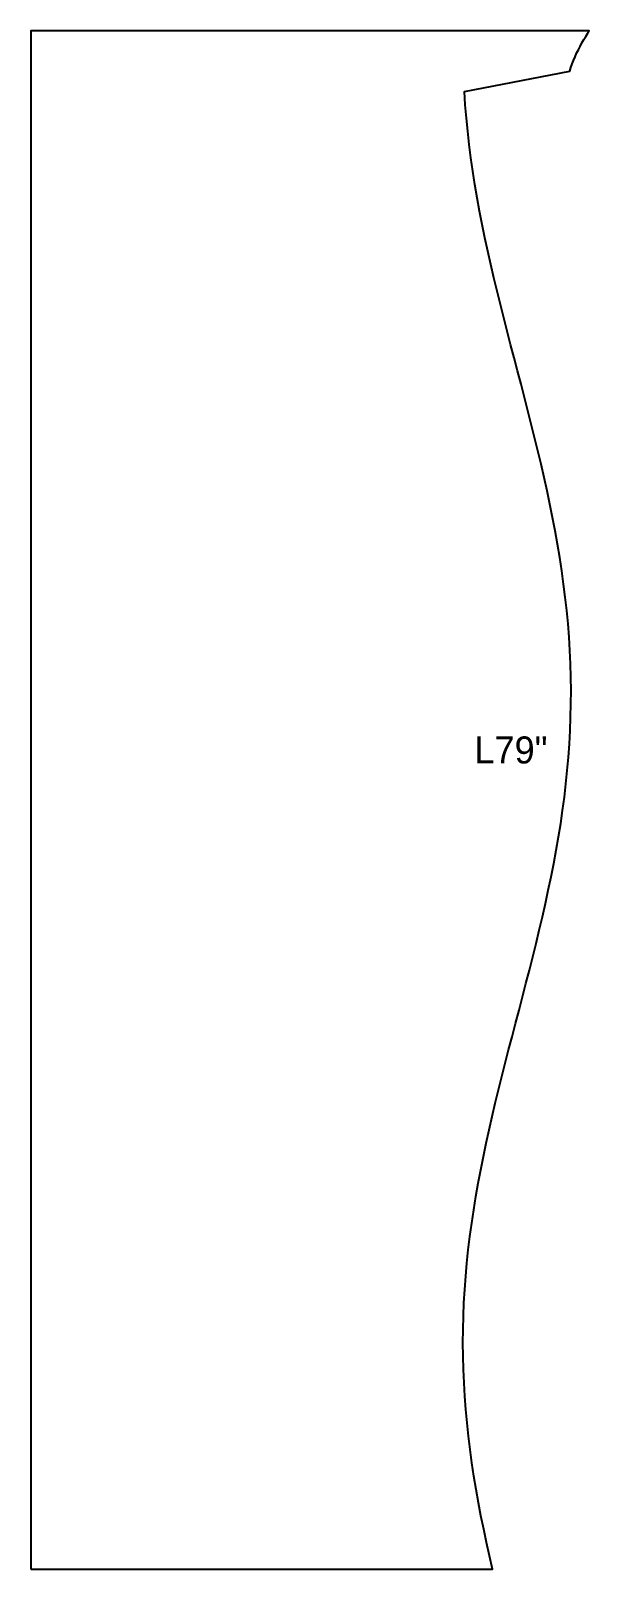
# Model space of a CAD drawing. Header units: inches. Extents: x 0 to 10.3, y 0 to 28.5.
import ezdxf
from ezdxf.enums import TextEntityAlignment as Align

# ---------------------------------------------------------------- set-up
doc = ezdxf.new("R2010")
doc.units = ezdxf.units.IN

msp = doc.modelspace()

# ---------------------------------------------------------------- linework, layer by layer
at = {"layer": 'OUTLINE'}
msp.add_lwpolyline([(0, 0), (8.545, 0), (8.489, 0.246), (8.435, 0.492), (8.383, 0.739), (8.333, 0.985), (8.287, 1.231), (8.243, 1.477), (8.203, 1.724), (8.165, 1.97), (8.132, 2.216), (8.101, 2.462), (8.075, 2.709), (8.052, 2.955), (8.034, 3.201), (8.019, 3.447), (8.009, 3.693), (8.002, 3.94), (8, 4.186), (8.002, 4.432), (8.008, 4.678), (8.018, 4.925), (8.032, 5.171), (8.051, 5.417), (8.073, 5.663), (8.099, 5.91), (8.129, 6.156), (8.162, 6.402), (8.199, 6.648), (8.239, 6.894), (8.282, 7.141), (8.329, 7.387), (8.378, 7.633), (8.43, 7.879), (8.484, 8.126), (8.54, 8.372), (8.598, 8.618), (8.658, 8.864), (8.719, 9.111), (8.782, 9.357), (8.845, 9.603), (8.909, 9.849), (8.973, 10.095), (9.038, 10.342), (9.102, 10.588), (9.166, 10.834), (9.229, 11.08), (9.291, 11.327), (9.352, 11.573), (9.412, 11.819), (9.47, 12.065), (9.526, 12.312), (9.579, 12.558), (9.631, 12.804), (9.679, 13.05), (9.725, 13.296), (9.768, 13.543), (9.808, 13.789), (9.844, 14.035), (9.877, 14.281), (9.906, 14.528), (9.931, 14.774), (9.953, 15.02), (9.97, 15.266), (9.984, 15.513), (9.993, 15.759), (9.999, 16.005), (10, 16.251), (9.997, 16.497), (9.99, 16.744), (9.979, 16.99), (9.963, 17.236), (9.944, 17.482), (9.921, 17.729), (9.894, 17.975), (9.863, 18.221), (9.829, 18.467), (9.791, 18.714), (9.75, 18.96), (9.706, 19.206), (9.658, 19.452), (9.609, 19.698), (9.556, 19.945), (9.502, 20.191), (9.445, 20.437), (9.386, 20.683), (9.326, 20.93), (9.264, 21.176), (9.202, 21.422), (9.138, 21.668), (9.074, 21.915), (9.01, 22.161), (8.945, 22.407), (8.881, 22.653), (8.817, 22.899), (8.754, 23.146), (8.692, 23.392), (8.632, 23.638), (8.573, 23.884), (8.515, 24.131), (8.46, 24.377), (8.407, 24.623), (8.356, 24.869), (8.308, 25.116), (8.263, 25.362), (8.221, 25.608), (8.182, 25.854), (8.147, 26.101), (8.115, 26.347), (8.087, 26.593), (8.063, 26.839), (8.042, 27.085), (8.026, 27.332), (9.976, 27.706), (9.999, 27.774), (10.023, 27.84), (10.048, 27.906), (10.076, 27.972), (10.104, 28.037), (10.135, 28.101), (10.167, 28.164), (10.2, 28.227), (10.235, 28.289), (10.271, 28.349), (10.309, 28.41), (10.337, 28.453), (0, 28.453)], close=True, dxfattribs=at)

# ---------------------------------------------------------------- texts
at = {"layer": 'LABELS'}
msp.add_text('L79"', height=0.5, dxfattribs=at).set_placement((8.888, 15.152), align=Align.MIDDLE_CENTER)

doc.saveas('drawing.dxf')
